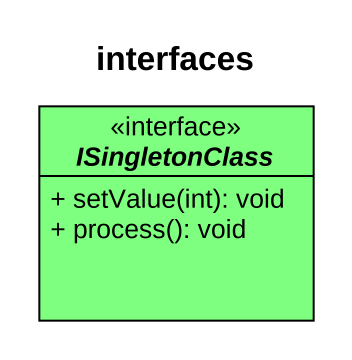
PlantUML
@startuml
title interfaces
hide circle
hide empty members
skinparam classAttributeIconSize 0
interface ISingletonClass <<interface>> #7FFF7F {
  + setValue(int): void
  + process(): void
}
@enduml
